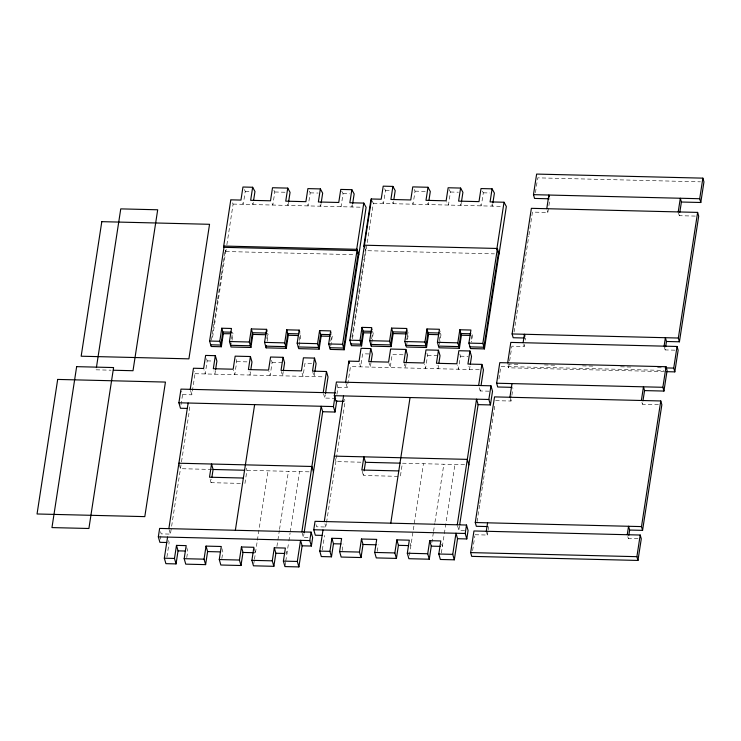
<?xml version="1.0" encoding="UTF-8"?>
<svg xmlns="http://www.w3.org/2000/svg" width="741" height="741" viewBox="0 0 741 741"><rect width="100%" height="100%" fill="white"/><g stroke="black" fill="none" stroke-linecap="round" stroke-linejoin="round"><path stroke-width="0.56" stroke-dasharray="3.71 2.78" d="M232.016 340.378L232.989 333.774L232.554 332.237M371.769 342.833L373.232 332.922L371.982 328.559M160.38 539.161L160.871 535.993M180.989 404.836L182.564 394.582L181.619 391.304M166.92 557L169.133 542.56L168.503 540.374M160.565 531.695L161.195 533.881L170.43 534.113L181.332 463.005M181.508 461.865L189.696 408.476L188.446 404.104M182.564 394.582L191.799 394.814L195.031 373.705L194.411 371.519M206.563 358.709L207.193 360.895L205.192 373.955L203.942 369.583M211.398 340.23L213.853 324.206M214.029 323.067L217.539 300.179M217.715 299.031L221.226 276.152M221.402 275.004L225.264 249.828L225.746 251.523L212.232 339.637M226.172 249.309L225.82 251.57L223.977 248.17M226.866 244.78L233.109 204.081L230.794 199.829M186.751 557.621L187.751 551.091L186.5 546.719M215.39 370.926L214.89 374.196L213.945 370.908M244.345 189.566L245.271 191.271L243.261 204.331L241.418 200.931M231.553 338.767L232.22 334.413M253.292 202.386L252.959 204.562L251.579 202.015M240.417 483.391L211.074 482.678L211.583 479.381M236.12 359.431L236.75 361.617L234.74 374.677L233.489 370.305M273.892 190.289L274.818 191.993L272.818 205.053L270.965 201.654M221.846 558.482L222.846 551.952L221.596 547.58M250.486 371.787L249.986 375.048L249.041 371.769M266.806 338.535L267.482 334.182M244.938 483.502L246.957 470.313L246.336 468.127M267.13 341.323L268.131 334.793L267.649 333.098M288.388 203.247L288.054 205.424L286.665 202.877M271.502 360.302L272.132 362.488L270.132 375.548L268.872 371.176M309.284 191.159L310.201 192.855L308.2 205.915L306.357 202.515M253.793 563.632L254.293 560.363M254.459 559.279L257.21 541.375M257.386 540.235L268.029 470.831M283.266 371.5L282.599 375.854L281.339 371.473M299.262 340.425L300.262 333.895M299.244 345.38L300.744 335.59L299.716 332.005M321.001 204.044L320.668 206.22L319.288 203.673M276.912 546.423L279.357 530.491M279.533 529.352L288.425 471.332M285.109 565.494L285.609 562.224M285.776 561.141L288.694 542.143M288.87 541.004L290.092 533.038M290.259 531.899L299.512 471.6M314.749 372.269L314.082 376.623L312.822 372.251M341.684 191.113L343.074 193.66L341.073 206.72L339.684 204.173M330.745 341.193L331.746 334.663M330.727 346.158L332.227 336.358L330.931 331.838M352.484 204.822L352.151 206.998L350.308 203.599M308.043 537.484L303.421 537.364L303.94 533.983M335.979 398.343L324.79 398.065L325.299 394.74M336.933 394.314L337.979 387.487L337.044 384.209M351.994 337.09L363.924 259.276M364.1 258.137L365.508 248.976L365.989 250.671L494.432 253.857M352.475 338.785L373.353 203.229L371.5 199.829M322.344 549.896L324.558 535.456M315.99 524.6L316.62 526.786L325.855 527.008L326.373 523.628M326.54 522.498L345.121 401.381L344.5 399.195M337.979 387.487L347.223 387.71L350.456 366.6L480.233 369.778M384.588 188.723L385.515 190.418L383.505 203.479L381.661 200.079M371.63 338.998L372.797 331.384M393.536 201.543L393.202 203.719L391.822 201.163M342.175 550.517L343.176 543.987M370.982 362.738L370.315 367.091L369.055 362.72M464.588 464.737L402.382 463.208L400.362 476.398L363.414 475.5L364.09 471.1M414.136 189.446L415.062 191.141L413.061 204.201L411.209 200.802M406.726 339.86L407.059 337.683M407.226 336.599L407.893 332.246M406.54 345.908L408.374 333.941L407.078 329.421M428.631 202.395L428.298 204.572L426.918 202.024M377.271 551.378L378.271 544.848M406.077 363.599L405.401 367.953L404.151 363.581M449.065 189.455L450.454 192.012L448.444 205.072L446.601 201.672M426.927 353.198L427.557 355.384L425.556 368.444L424.297 364.072M439.339 340.656L440.506 333.042M439.487 344.537L440.988 334.737L439.691 330.217M461.245 203.201L460.911 205.377L459.531 202.821M409.384 555.444L423.454 463.727M438.524 365.48L438.024 368.749L437.079 365.47M482.391 191.113L483.317 192.817L481.317 205.868L479.464 202.478M431.808 542.736L433.383 532.492M433.559 531.353L434.782 523.387M434.948 522.257L443.85 464.227M459.8 354.003L460.42 356.189L458.42 369.25L457.169 364.878M471.156 339.258L471.989 333.811L472.471 335.506L471.471 342.036M492.728 203.97L492.395 206.146L491.014 203.599M441.367 552.943L454.937 464.496M470.007 366.258L469.507 369.518L468.562 366.239M464.616 530.408L458.846 530.269L459.54 525.749M489.162 391.183L480.214 390.97L480.724 387.636M472.601 550.674L474.87 535.873M477.047 521.72L479.668 504.593M479.844 503.454L482.474 486.318M482.65 485.179L483.345 480.603M483.521 479.464L486.152 462.338M486.328 461.189L495.09 404.086M498.934 378.984L500.86 366.415L663.64 370.398M664.427 371.621L508.576 367.805L509.447 362.117M509.623 360.978L511.892 346.177L524.202 346.473L524.526 344.361M514.059 332.014L515.819 320.594M515.986 319.454L516.69 314.888M516.866 313.749L528.778 236.083M528.954 234.943L532.455 212.093L547.849 212.472L549.942 198.81M535.428 192.716L537.707 177.849L700.486 181.832M475.046 534.743L487.356 535.039L488.004 530.815M488.171 529.759L488.652 526.592M495.609 400.659L511.003 401.038L511.707 396.481M511.874 395.342L512.929 388.506M525.174 340.138L525.499 338.026M658.425 404.651L642.456 404.253L642.799 401.974M638.047 538.726L628.331 538.494L628.655 536.382M695.271 216.085L679.302 215.696L679.645 213.417M674.894 350.169L665.177 349.928L665.501 347.816M385.515 190.418L390.896 190.548M415.062 191.141L425.945 191.41M450.454 192.012L458.383 192.206M483.317 192.817L489.968 192.975M245.271 191.271L249.578 191.373M274.818 191.993L285.702 192.262M310.201 192.855L318.139 193.049M343.074 193.66L349.724 193.827M373.353 203.229L502.055 206.378M233.109 204.081L360.737 207.202M225.746 251.523L355.272 254.7M369.083 353.948L362.618 353.79L360.617 366.851L359.672 363.572M403.058 354.782L392.174 354.513L390.164 367.573L388.914 363.201M427.557 355.384L438.894 355.661M460.42 356.189L468.182 356.375M517.885 364.294L507.492 364.035L508.576 367.805M544.431 364.942L555.982 365.23M582.528 365.878L592.92 366.128M620.625 366.804L631.017 367.064M657.573 367.712L664.501 367.879M207.193 360.895L212.584 361.024M236.75 361.617L248.717 361.914M272.132 362.488L283.47 362.766M311.646 363.451L305.005 363.285L302.995 376.345L301.744 371.973M96.071 369.815L111.076 370.185M195.031 373.705L323.734 376.854M360.895 462.199L335.886 461.578L334.636 457.206M211.972 469.461L180.461 468.683L179.211 464.311M246.957 470.313L309.164 471.832M364.22 247.318L366.063 250.717M678.487 212.862L679.302 215.696M664.362 347.103L665.177 349.928M641.91 402.372L642.456 404.253M547.312 210.592L547.849 212.472M627.794 536.604L628.331 538.494M523.665 344.593L524.202 346.473M510.197 398.213L511.003 401.038M479.27 387.691L480.214 390.97M486.55 532.214L487.356 535.039M457.586 525.897L458.846 530.269M441.747 544.227L442.368 546.413M410.264 543.459L410.885 545.645M345.964 383.338L347.223 387.71M362.164 471.128L363.414 475.5M323.53 393.693L324.79 398.065M324.91 523.73L325.855 527.008M302.171 532.992L303.421 537.364M286.322 551.332L286.943 553.518M254.209 548.377L255.46 552.749M190.539 390.442L191.799 394.814M210.129 479.399L211.074 482.678M169.18 529.741L170.43 534.113"/><path stroke-width="1.11" d="M364.97 247.096L364.424 245.206L497.415 248.467L498.98 253.931L484.419 348.909L470.47 348.566L468.905 343.102L470.905 330.041L459.828 329.773L461.393 335.238L459.392 348.298L438.987 347.798L437.422 342.333L439.422 329.273L426.955 328.967L428.52 334.432L426.52 347.492L406.374 347.001L404.808 341.536L406.809 328.476L391.572 328.106L393.138 333.57L391.137 346.631L371.278 346.14L371.602 343.935M96.404 367.619L120.755 208.879L157.694 209.786L133.01 370.722L113.392 370.241M166.827 542.505L159.899 542.329L158.333 536.864L159.63 528.416L311.09 532.131L312.656 537.596L311.359 546.043L302.124 545.811L300.559 540.346L297.317 561.456L298.892 566.921L284.942 566.578L283.377 561.113L285.378 548.053L274.3 547.784L272.29 560.844L273.864 566.309L253.459 565.809L251.894 560.344L253.894 547.284L241.427 546.978L239.426 560.039L240.992 565.503L220.846 565.013L219.28 559.548L221.281 546.487L206.044 546.108L204.044 559.168L205.609 564.633L185.75 564.151L184.185 558.686L186.186 545.626L176.488 545.385L174.487 558.445L176.052 563.91L165.901 563.66L164.326 558.195L167.568 537.095M187.39 408.421L180.461 408.254L178.896 402.789L180.989 389.118L335.534 392.906M168.865 528.648L188.131 403.011M190.224 389.349L193.466 368.24L203.627 368.49L205.627 355.43L215.325 355.671L216.891 361.136L215.557 369.842M209.61 341.036L224.18 246.058L357.171 249.319L358.737 254.784L344.167 349.761L330.227 349.419L328.661 343.954L330.662 330.894L319.584 330.625L317.574 343.685L319.149 349.15L298.743 348.65L297.178 343.185L299.179 330.125L286.711 329.819L284.711 342.879L286.276 348.344L266.13 347.853L264.565 342.388L266.565 329.328L251.329 328.948L249.319 342.009L250.893 347.473L231.035 346.992L229.469 341.527L231.47 328.467L221.772 328.226L219.771 341.286L221.337 346.751L211.176 346.501L209.61 341.036L219.771 341.286M176.052 563.91L178.053 550.85L176.488 545.385M215.325 355.671L213.325 368.722L233.174 369.213L235.175 356.152L250.421 356.523L251.986 361.988L250.819 369.611M221.337 346.751L223.337 333.691L221.772 328.226M287.749 188.112L285.748 201.172L305.894 201.672L307.895 188.612L320.362 188.918L318.361 201.978L338.757 202.478L340.767 189.418L351.845 189.687L349.845 202.747L363.785 203.09L356.504 250.578L223.513 247.318L230.794 199.829L240.955 200.079L242.955 187.019L252.653 187.26L250.653 200.32L270.502 200.802L272.512 187.742L287.749 188.112L290.055 192.364L288.555 202.163M230.886 343.12L230.544 345.297L250.402 345.778L252.403 332.718L266.556 333.07M253.626 200.209L254.96 191.502L252.653 187.26M211.917 477.176L213.093 469.479L211.528 464.014L209.508 477.213L243.372 478.038M205.609 564.633L207.61 551.573L206.044 546.108M250.893 347.473L252.894 334.413L251.329 328.948M250.421 356.523L248.411 369.583L268.566 370.074L270.567 357.023L283.034 357.319L284.6 362.794L283.433 370.407M235.36 530.269L254.626 404.642M266.13 347.853L266.464 345.676M240.992 565.503L242.992 552.443L241.427 546.978M283.034 357.319L281.034 370.38L301.43 370.88L303.43 357.82L314.517 358.098L316.083 363.562L314.916 371.176M286.276 348.344L288.277 335.284L286.711 329.819M321.168 202.96L322.668 193.16L320.362 188.918M273.864 566.309L275.865 553.249L274.3 547.784M314.517 358.098L312.517 371.158L326.457 371.5L328.022 376.965L325.466 393.628M319.149 349.15L321.149 336.09L319.584 330.625M301.856 531.899L321.122 406.272L322.687 411.737L304.116 532.853M323.224 392.6L326.457 371.5M352.651 203.729L354.152 193.938L351.845 189.687M298.892 566.921L302.124 545.811M311.359 546.043L309.794 540.578L311.09 532.131M322.252 535.4L315.323 535.234L313.758 529.759L315.045 521.321L466.515 525.026L468.08 530.491L466.784 538.939L457.549 538.716L455.984 533.242L452.742 554.351L454.307 559.816L440.367 559.474L438.802 554.009L440.802 540.949L429.724 540.68L427.714 553.74L429.28 559.205L408.884 558.705L407.318 553.24L409.319 540.18L396.852 539.874L394.851 552.934L396.416 558.399L376.271 557.908L374.705 552.443L376.706 539.383L361.469 539.013L359.459 552.073L361.034 557.538L341.175 557.047L339.61 551.582L341.61 538.522L331.912 538.29L329.912 551.341L331.477 556.815L321.316 556.565L319.751 551.1L322.993 529.991M343.972 401.344L335.886 401.15L334.321 395.685L336.414 382.023L490.959 385.802L492.524 391.267L490.431 404.938L478.112 404.632L476.546 399.167L457.28 524.804M344.167 349.761L342.601 344.296L357.171 249.319M322.687 411.737L335.006 412.033L333.441 406.568L335.006 396.324M358.255 253.089L343.685 348.066L329.736 347.724M335.006 412.033L336.747 400.649M363.757 246.475L371.037 198.977L381.198 199.227L383.199 186.167L392.897 186.408L395.212 190.659L393.869 199.366M371.278 346.14L369.713 340.675L371.713 327.615L362.016 327.374L363.59 332.839L361.58 345.899L351.429 345.658L349.854 340.184L371.519 198.996M324.289 521.544L343.555 395.907M345.649 382.245L348.891 361.136L359.052 361.386L361.052 348.326L370.75 348.566L372.315 354.031L371.148 361.645M361.58 345.899L360.015 340.434L362.016 327.374M331.477 556.815L333.478 543.755L331.912 538.29M392.897 186.408L390.896 199.468L410.755 199.95L412.756 186.889L427.992 187.269L430.299 191.511L428.965 200.218M370.75 348.566L368.74 361.627L388.599 362.108L390.6 349.048L405.846 349.428L407.411 354.893L406.244 362.506M364.257 469.998L365.443 462.31L363.877 456.845L361.849 470.035L398.797 470.933M391.137 346.631L389.571 341.156L391.572 328.106M361.034 557.538L363.034 544.478L361.469 539.013M427.992 187.269L425.992 200.329L446.138 200.82L448.138 187.76L460.606 188.066L462.921 192.317L461.411 202.108M405.846 349.428L403.836 362.479L423.982 362.979L425.992 349.919L438.459 350.224L440.024 355.689L438.857 363.303M390.785 523.174L410.051 397.537M426.52 347.492L424.954 342.027L426.955 328.967M396.416 558.399L398.417 545.339L396.852 539.874M460.606 188.066L458.605 201.126L479.001 201.626L481.011 188.566L492.089 188.835L494.404 193.086L492.895 202.877M438.459 350.224L436.449 363.285L456.854 363.785L458.855 350.725L469.942 350.993L471.508 356.458L470.34 364.081M459.392 348.298L457.818 342.833L459.828 329.773M429.28 559.205L431.29 546.145L429.724 540.68M492.089 188.835L490.088 201.895L504.028 202.237L506.344 206.489L499.054 253.978L497.674 251.431M469.942 350.993L467.932 364.053L481.882 364.396L483.447 369.861L481.066 385.413M496.748 249.726L504.028 202.237M484.419 348.909L482.845 343.444L497.415 248.467M498.498 252.236L483.929 347.214L469.989 346.871M478.64 385.505L481.882 364.396M454.307 559.816L457.549 538.716M459.707 524.628L478.112 404.632M466.784 538.939L465.218 533.474L466.515 525.026M490.431 404.938L488.856 399.473L490.959 385.802M470.646 552.601L473.962 530.973L640.205 535.039L641.289 538.809L637.964 560.437L471.73 556.371L470.646 552.601L636.889 556.676L637.964 560.437M487.541 526.564L476.343 526.295L475.259 522.525L494.534 396.889L660.768 400.964L661.852 404.734L642.577 530.361L629.628 530.047L628.544 526.277L627.247 534.724M512.003 387.339L497.711 386.997L496.627 383.227L499.786 362.645L666.02 366.712L667.104 370.481L663.945 391.063L644.55 390.59L643.466 386.821L641.373 400.483M507.668 362.895L510.808 342.407L677.052 346.473L678.135 350.243L674.81 371.88L666.733 371.676M524.378 338.007L513.189 337.729L512.105 333.959L531.38 208.332L697.614 212.398L698.698 216.168L679.423 341.796L666.474 341.481L665.39 337.711L664.093 346.158M548.849 198.783L534.557 198.431L533.474 194.661L536.632 174.079L702.866 178.146L703.95 181.916L700.791 202.497L681.396 202.024L680.312 198.255L678.219 211.926M486.281 531.269L487.578 522.822M509.919 397.269L512.022 383.597M523.127 342.703L524.424 334.265L524.961 336.145M546.765 208.703L548.868 195.04L549.405 196.921M642.975 400.835L644.55 390.59M628.813 535.326L629.628 530.047M679.821 212.278L681.396 202.024M665.659 346.76L666.474 341.481M636.889 556.676L640.205 535.039M642.577 530.361L641.502 526.592L660.768 400.964M663.945 391.063L662.871 387.293L666.02 366.712M674.81 371.88L673.736 368.11L677.052 346.473M679.423 341.796L678.348 338.026L697.614 212.398M700.791 202.497L699.708 198.727L702.866 178.146M363.59 332.839L371.093 332.904M223.337 333.691L230.849 333.756M533.474 194.661L699.708 198.727M512.105 333.959L678.348 338.026M371.723 331.357L363.099 331.144L361.099 344.204L350.938 343.954M406.8 332.218L392.656 331.866L390.646 344.926L370.796 344.445M439.376 333.015L428.039 332.737L426.038 345.797L405.883 345.306M470.878 333.783L460.902 333.543L458.901 346.603L438.505 346.103M393.138 333.57L406.198 333.885M428.52 334.432L438.728 334.682M461.393 335.238L470.257 335.451M231.47 332.209L222.856 331.996L220.855 345.056L210.694 344.806M299.123 333.867L287.795 333.589L285.785 346.649L265.639 346.149M330.634 334.636L320.658 334.395L318.658 347.455L298.262 346.955M252.894 334.413L265.954 334.737M288.277 335.284L298.484 335.534M321.149 336.09L330.014 336.303M349.854 340.184L360.015 340.434M369.713 340.675L389.571 341.156M404.808 341.536L424.954 342.027M437.422 342.333L457.818 342.833M468.905 343.102L482.845 343.444M229.469 341.527L249.319 342.009M264.565 342.388L284.711 342.879M297.178 343.185L317.574 343.685M328.661 343.954L342.601 344.296M665.65 367.906L673.736 368.11M496.627 383.227L662.871 387.293M334.321 395.685L488.856 399.473M178.896 402.789L333.441 406.568M334.321 456.113L467.312 459.374L468.877 464.839M365.443 462.31L400.075 463.153M178.896 463.218L311.887 466.478L313.452 471.943M213.093 469.479L244.706 470.257M475.259 522.525L641.502 526.592M313.758 529.759L465.218 533.474M158.333 536.864L309.794 540.578M333.478 543.755L341.027 543.94M363.034 544.478L376.095 544.792M398.417 545.339L408.624 545.589M431.29 546.145L440.154 546.367M319.751 551.1L329.912 551.341M339.61 551.582L359.459 552.073M374.705 552.443L394.851 552.934M407.318 553.24L427.714 553.74M438.802 554.009L452.742 554.351M178.053 550.85L185.602 551.035M207.61 551.573L220.67 551.897M242.992 552.443L254.33 552.721M275.865 553.249L284.729 553.462M164.326 558.195L174.487 558.445M184.185 558.686L204.044 559.168M219.28 559.548L239.426 560.039M251.894 560.344L272.29 560.844M283.377 561.113L297.317 561.456M363.785 203.09L366.1 207.332L358.811 254.821L357.431 252.273M348.891 361.136L349.52 363.322M299.179 330.125L299.716 332.005M266.565 329.328L267.103 331.208M57.687 379.429L37.05 513.985L144.801 516.625L165.438 382.069L57.687 379.429M76.647 366.656L51.963 527.592L88.901 528.49L113.586 367.555L76.647 366.656M101.804 221.661L81.167 356.217L188.909 358.848L209.546 224.301L101.804 221.661"/></g></svg>
